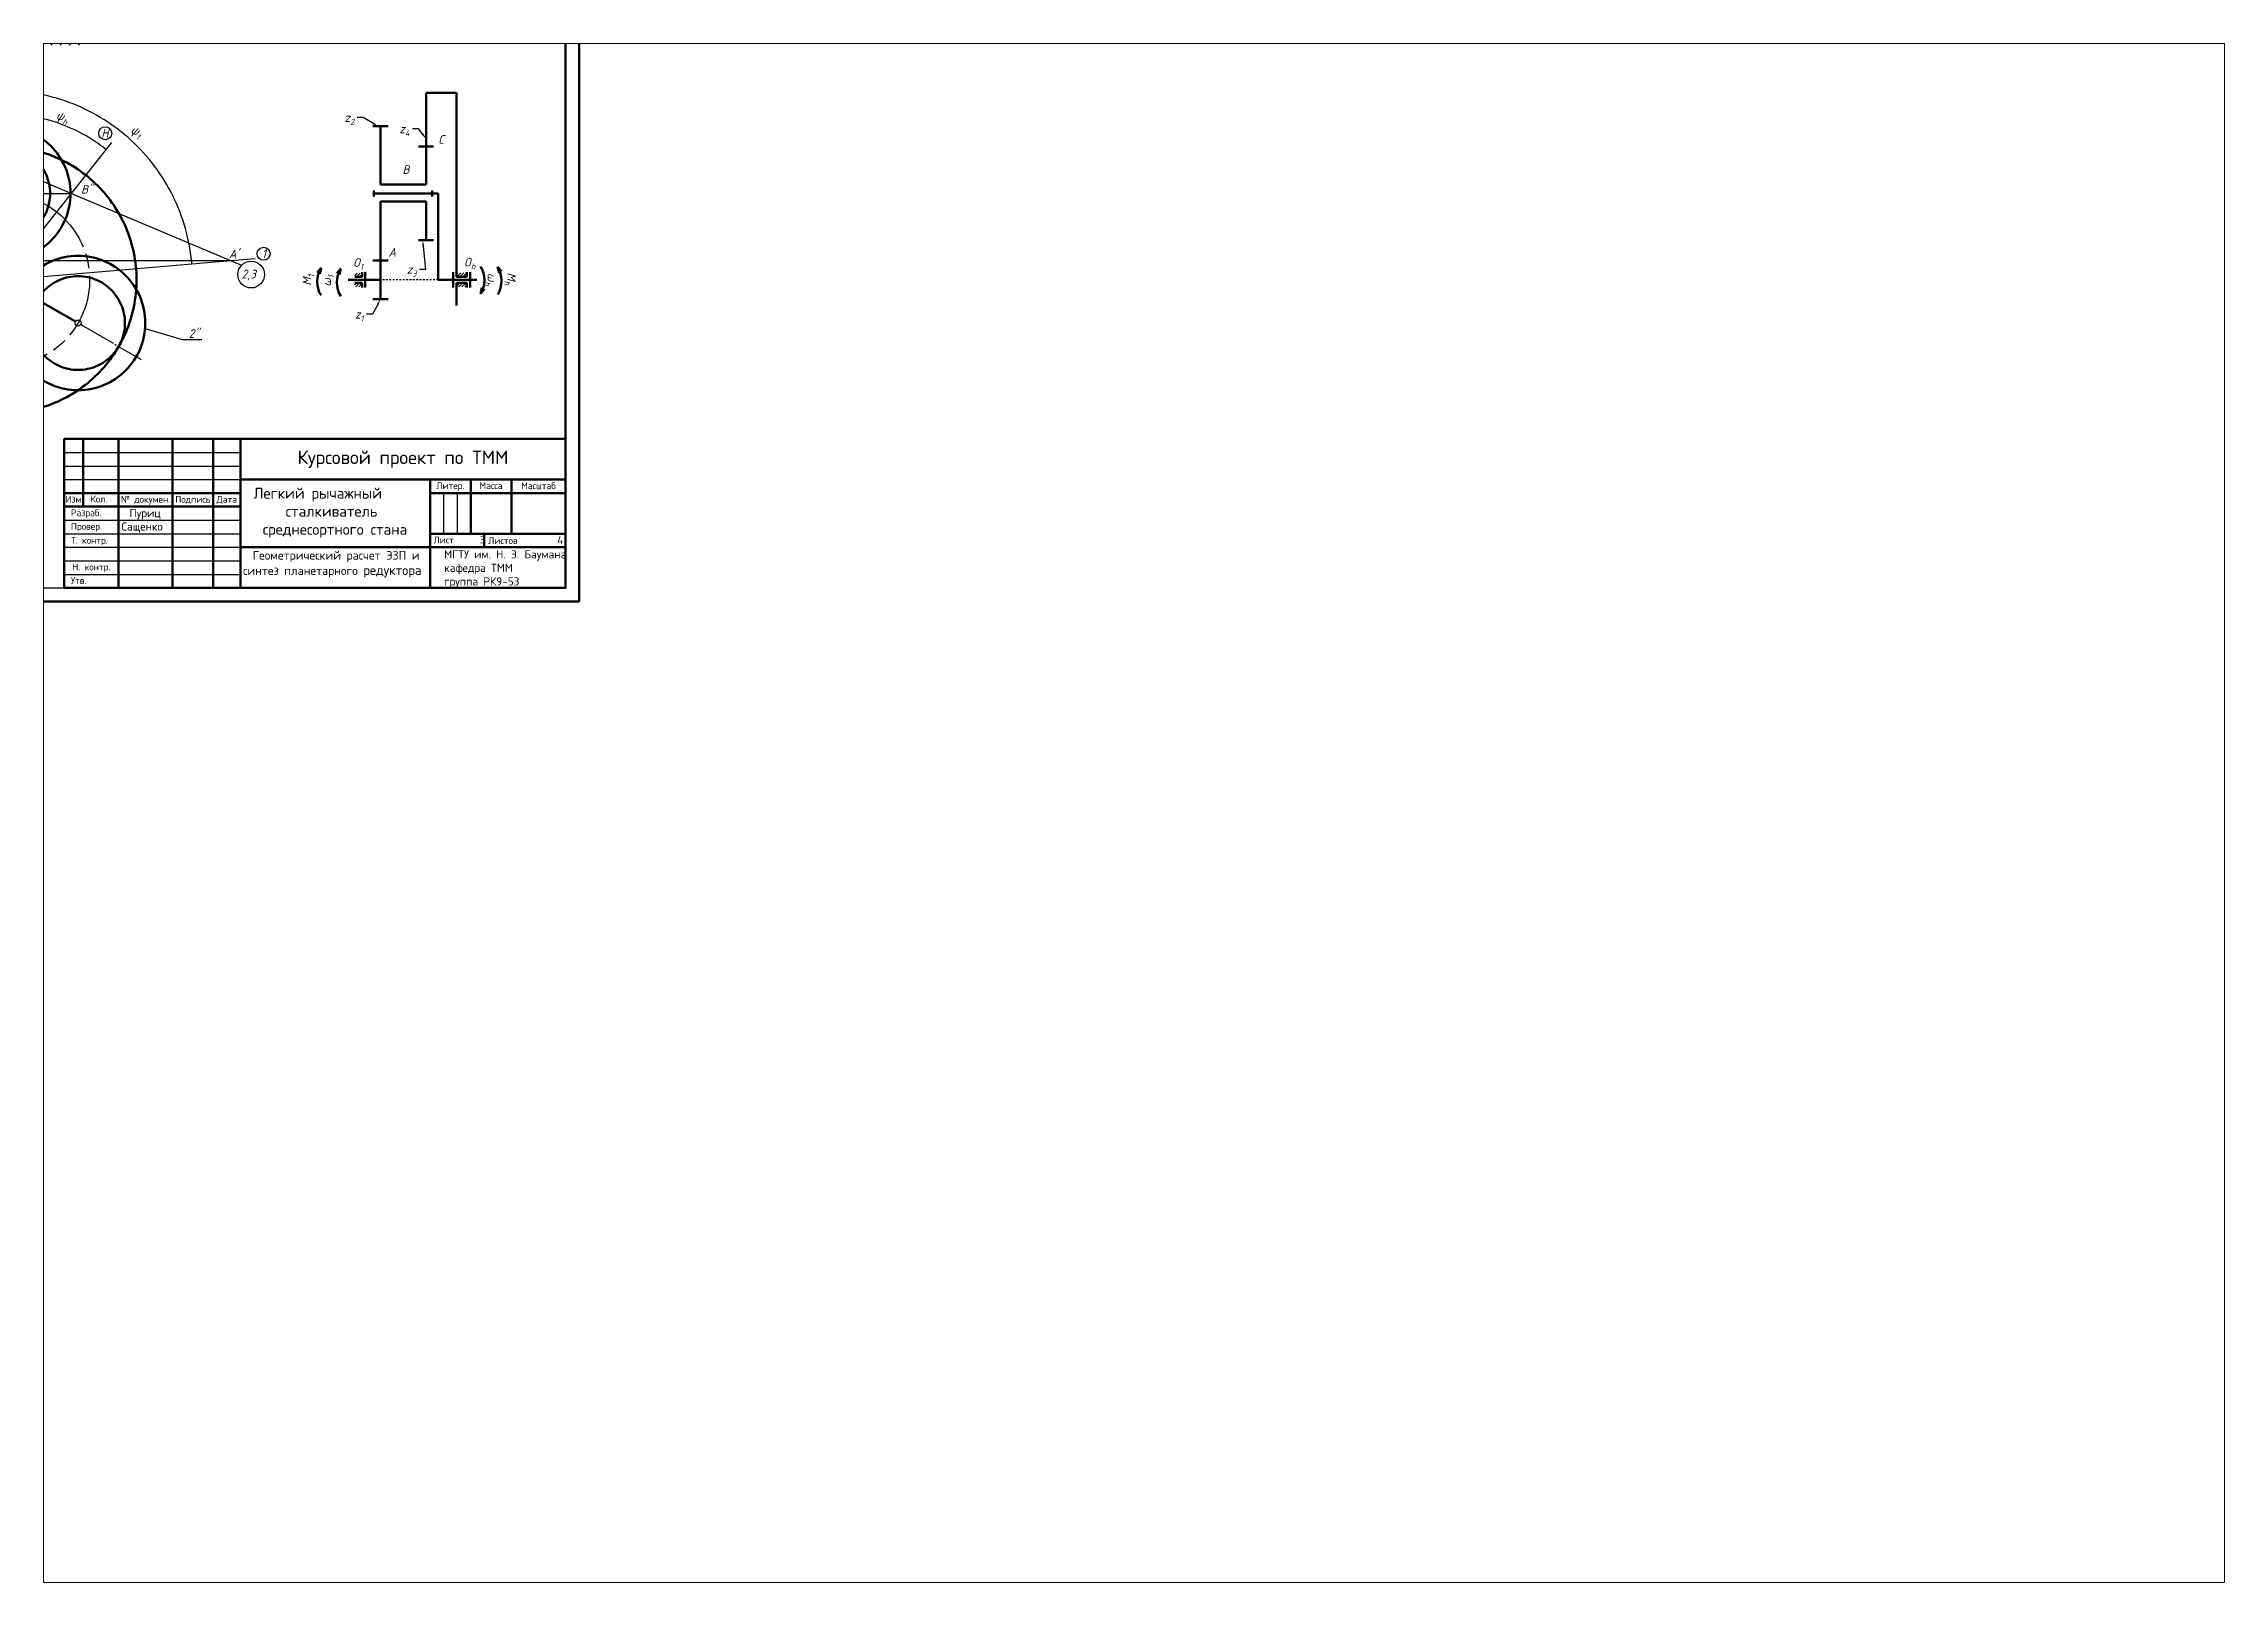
# Paper-space layout 'Лист1' of a CAD drawing. Header units: millimetres. Extents: x 0 to 839, y 0 to 592.
# The model-space entities are those that its viewports show. They can reach past a viewport. Long polylines and large blocks are cut down to what shows.
import ezdxf
from ezdxf import colors
from ezdxf.entities.mleader import LeaderData, LeaderLine
from ezdxf.math import Vec2, Vec3

# ---------------------------------------------------------------- set-up
doc = ezdxf.new("R2010")
doc.units = ezdxf.units.MM
for name, pattern in [('ACAD_ISO02W100', [15, 12, -3]), ('ACAD_ISO08W100', [36, 24, -3, 6, -3]), ('JIS_02_0.7', [1.35, 0.75, -0.6]), ('JIS_08_15', [17.25, 15, -0.75, 0.75, -0.75])]:
    doc.linetypes.add(name, pattern=pattern)
doc.styles.add('askar', font='GOST Common Italic.ttf')
doc.styles.get("Standard").update_dxf_attribs({"font": 'arial.ttf'})
doc.styles.add('Аннотативный', font='arial.ttf')
pattern_1 = [(45, (3043.7336, 665.3058), (-0.561266, 0.561266), [])]

# ---------------------------------------------------------------- blocks, each defined once
blk = doc.blocks.new('_None')

msp = doc.modelspace()

# ---------------------------------------------------------------- hatches: boundary and pattern name
at = {"linetype": 'ACAD_ISO02W100'}
h = msp.add_hatch(dxfattribs=at)
h.set_pattern_fill('ANSI31', color=256)
h.set_pattern_definition([(45, (3043.7336, 665.3058), (-2.245064, 2.245064), [])])
edge = h.paths.add_edge_path()
edge.add_spline(control_points=[(5660.604, 1124.103), (5657.421, 1122.881), (5654.318, 1121.421), (5651.278, 1119.826)], knot_values=[31.5263516, 31.5263516, 31.5263516, 31.5263516, 40.7543225, 40.7543225, 40.7543225, 40.7543225], degree=3, periodic=0)
edge.add_line((5651.278, 1119.826), (5653.056, 1115.739))
edge.add_spline(control_points=[(5653.056, 1115.739), (5655.628, 1117.03), (5658.246, 1118.212), (5660.922, 1119.224)], knot_values=[37.0201937, 37.0201937, 37.0201937, 37.0201937, 45.6236414, 45.6236414, 45.6236414, 45.6236414], degree=3, periodic=0)
edge.add_arc((5270.759, 1096.244), 390.84, 3.370734, 4.087481)
h.paths.add_polyline_path([(5713.138, 1050.38), (5723.924, 1050.38), (5723.924, 1060.13), (5713.138, 1060.13)], flags=9)
h.paths.add_polyline_path([(5733.101, 1129.251), (5748.934, 1129.219), (5748.949, 1136.719), (5733.116, 1136.751)], flags=9)
h.paths.add_polyline_path([(5667.975, 1046.935), (5677.808, 1046.935), (5677.808, 1056.018), (5667.975, 1056.018)], flags=9)
h.paths.add_polyline_path([(5684.694, 1041.549), (5693.266, 1041.549), (5693.266, 1050.633), (5684.694, 1050.633)], flags=9)
h.paths.add_polyline_path([(5665.485, 1096.496), (5672.643, 1096.496), (5672.643, 1106.8), (5665.485, 1106.8)], flags=9)
h.paths.add_polyline_path([(5957.132, 985.289), (5957.134, 991.11), (5952.387, 991.111), (5952.385, 985.29)], flags=9)
h.paths.add_polyline_path([(5960.006, 990.229), (5966.132, 990.229), (5966.132, 996.042), (5960.006, 996.042)], flags=9)
h.paths.add_polyline_path([(5880.29, 1042.365), (5884.633, 1042.365), (5884.633, 1047.165), (5880.29, 1047.165)], flags=9)
h.paths.add_polyline_path([(5926.736, 989.723), (5935.04, 989.723), (5935.04, 995.133), (5926.736, 995.133)], flags=9)
h.paths.add_polyline_path([(5934.201, 997.826), (5936.563, 997.826), (5936.563, 1002.626), (5934.201, 1002.626)], flags=9)
h.paths.add_polyline_path([(5819.016, 1047.816), (5828.215, 1050.717), (5826.21, 1057.075), (5817.011, 1054.174)], flags=9)
h.paths.add_polyline_path([(5872.788, 1024.943), (5877.695, 1022.492), (5880.317, 1027.74), (5875.409, 1030.191)], flags=9)
h.paths.add_polyline_path([(5857.517, 1048.485), (5863.397, 1046.767), (5865.028, 1052.347), (5859.148, 1054.065)], flags=9)
h.paths.add_polyline_path([(5857.269, 1021.507), (5863.288, 1021.507), (5863.288, 1026.916), (5857.269, 1026.916)], flags=9)
h.paths.add_polyline_path([(5922.031, 997.084), (5927.288, 997.084), (5927.288, 1002.494), (5922.031, 1002.494)], flags=9)
h.paths.add_polyline_path([(5844.785, 992.673), (5851.414, 992.673), (5851.414, 998.083), (5844.785, 998.083)], flags=9)
h.paths.add_polyline_path([(5835.184, 1039.526), (5839.07, 1039.526), (5839.07, 1044.326), (5835.184, 1044.326)], flags=9)
h.paths.add_polyline_path([(5834.861, 1022.041), (5838.595, 1022.041), (5838.595, 1026.841), (5834.861, 1026.841)], flags=9)
h.paths.add_polyline_path([(5999.254, 1039.983), (6003.14, 1039.983), (6003.14, 1044.783), (5999.254, 1044.783)], flags=9)
h.paths.add_polyline_path([(5986.089, 1028.904), (5989.823, 1028.904), (5989.823, 1033.704), (5986.089, 1033.704)], flags=9)
h.paths.add_polyline_path([(6018.122, 984.427), (6023.608, 984.427), (6023.608, 990.24), (6018.122, 990.24)], flags=9)
h.paths.add_polyline_path([(5980.94, 998.355), (5984.978, 998.355), (5984.978, 1003.155), (5980.94, 1003.155)], flags=9)
h.paths.add_polyline_path([(5835.268, 997.733), (5839.306, 997.733), (5839.306, 1002.533), (5835.268, 1002.533)], flags=9)
h.paths.add_polyline_path([(5833.26, 990.112), (5838.746, 990.112), (5838.746, 995.925), (5833.26, 995.925)], flags=9)
h.paths.add_polyline_path([(5695.576, 894.403), (5858.942, 894.403), (5858.942, 921.581), (5695.576, 921.581)], flags=9)
h.paths.add_polyline_path([(5919.984, 1069.808), (6032.96, 1069.808), (6032.96, 1103.023), (5919.984, 1103.023)], flags=9)
h.paths.add_polyline_path([(5763.61, 1158.027), (5772.056, 1152.498), (5776.118, 1158.703), (5767.672, 1164.232)], flags=9)
h.paths.add_polyline_path([(5835.034, 1172.427), (5842.285, 1174.764), (5840.01, 1181.823), (5832.759, 1179.486)], flags=9)
h.paths.add_polyline_path([(5799.652, 1268.632), (5807.033, 1268.632), (5807.033, 1277.715), (5799.652, 1277.715)], flags=9)
h.paths.add_polyline_path([(5813.175, 1272.144), (5822.056, 1272.144), (5822.056, 1281.227), (5813.175, 1281.227)], flags=9)
h.paths.add_polyline_path([(5913.262, 1255.031), (5921.834, 1255.031), (5921.834, 1264.115), (5913.262, 1264.115)], flags=9)
h.paths.add_polyline_path([(5868.091, 1092.627), (5876.662, 1092.627), (5876.662, 1101.71), (5868.091, 1101.71)], flags=9)
h.paths.add_polyline_path([(5893.454, 1085.204), (5901.55, 1085.204), (5901.55, 1092.621), (5893.454, 1092.621)], flags=9)
h.paths.add_polyline_path([(5858.231, 1176.478), (5882.225, 1172.884), (5883.324, 1180.219), (5859.329, 1183.813)], flags=9)
h.paths.add_polyline_path([(5769.888, 1189.397), (5774.446, 1184.864), (5779.676, 1190.123), (5775.118, 1194.656)], flags=9)
h.paths.add_polyline_path([(5921.938, 1178.336), (5926.522, 1185.41), (5920.298, 1189.443), (5915.714, 1182.37)], flags=9)
h.paths.add_polyline_path([(5949.851, 1160.104), (5956.495, 1167.026), (5951.144, 1172.162), (5944.5, 1165.239)], flags=9)
h.paths.add_polyline_path([(6004.399, 1219.525), (6008.348, 1222.782), (6003.576, 1228.568), (5999.626, 1225.311)], flags=9)
h.paths.add_polyline_path([(5946.506, 1184.268), (5953.394, 1190.948), (5948.23, 1196.272), (5941.343, 1189.592)], flags=9)
h.paths.add_polyline_path([(5947.372, 1240.529), (5955.11, 1240.529), (5955.11, 1248.981), (5947.372, 1248.981)], flags=9)
h.paths.add_polyline_path([(5925.604, 1252.081), (5933.342, 1252.081), (5933.342, 1260.534), (5925.604, 1260.534)], flags=9)
h.paths.add_polyline_path([(5904.914, 1260.515), (5912.652, 1260.515), (5912.652, 1268.967), (5904.914, 1268.967)], flags=9)
h.paths.add_polyline_path([(5869.465, 1267.443), (5877.203, 1267.443), (5877.203, 1275.896), (5869.465, 1275.896)], flags=9)
h.paths.add_polyline_path([(5846.734, 1268.248), (5854.472, 1268.248), (5854.472, 1276.7), (5846.734, 1276.7)], flags=9)
h.paths.add_polyline_path([(5836.017, 1267.702), (5843.755, 1267.702), (5843.755, 1276.155), (5836.017, 1276.155)], flags=9)
h.paths.add_polyline_path([(5802.046, 1260.133), (5809.784, 1260.133), (5809.784, 1268.586), (5802.046, 1268.586)], flags=9)
h.paths.add_polyline_path([(5780.872, 1251.891), (5788.611, 1251.891), (5788.611, 1260.344), (5780.872, 1260.344)], flags=9)
h.paths.add_polyline_path([(5898.974, 1280.375), (5904.808, 1280.375), (5904.808, 1287.875), (5898.974, 1287.875)], flags=9)
h.paths.add_polyline_path([(5872.457, 1280.939), (5878.052, 1280.939), (5878.052, 1288.439), (5872.457, 1288.439)], flags=9)
h.paths.add_polyline_path([(5851.435, 1277.809), (5857.268, 1277.809), (5857.268, 1285.309), (5851.435, 1285.309)], flags=9)
h.paths.add_polyline_path([(5833.859, 1278.681), (5839.93, 1278.681), (5839.93, 1286.181), (5833.859, 1286.181)], flags=9)
h.paths.add_polyline_path([(5800.555, 1277.448), (5806.388, 1277.448), (5806.388, 1284.948), (5800.555, 1284.948)], flags=9)
h.paths.add_polyline_path([(5770.061, 1244.467), (5776.847, 1244.467), (5776.847, 1252.92), (5770.061, 1252.92)], flags=9)
h.paths.add_polyline_path([(5885.102, 901.059), (5897.702, 901.059), (5897.702, 908.259), (5885.102, 908.259)], flags=9)
h.paths.add_polyline_path([(5946.314, 919.382), (6027.814, 919.382), (6027.814, 931.382), (5946.314, 931.382)], flags=9)
h.paths.add_polyline_path([(5863.689, 901.755), (5876.814, 901.755), (5876.814, 907.755), (5863.689, 907.755)], flags=9)
h.paths.add_polyline_path([(5861.689, 906.737), (5869.314, 906.737), (5869.314, 912.737), (5861.689, 912.737)], flags=9)
h.paths.add_polyline_path([(5902.814, 906.501), (5916.314, 906.501), (5916.314, 912.501), (5902.814, 912.501)], flags=9)
h.paths.add_polyline_path([(5882.564, 906.765), (5901.564, 906.765), (5901.564, 912.765), (5882.564, 912.765)], flags=9)
h.paths.add_polyline_path([(5871.142, 906.811), (5878.642, 906.811), (5878.642, 912.811), (5871.142, 912.811)], flags=9)
h = msp.add_hatch()
h.set_pattern_fill('ANSI31', color=256, scale=0.75, style=0)
h.set_pattern_definition([(45, (-11325.7724, -1988.7733), (-1.68379802, 1.68379802), [])])
h.paths.add_polyline_path([(5844.213, 1083.254), (5844.212, 1077.254), (5869.185, 1077.254), (5869.197, 1083.254)])
at = {"lineweight": 30}
h = msp.add_hatch(dxfattribs=at)
h.set_pattern_fill('ANSI31', color=256, scale=0.25, style=0)
h.set_pattern_definition(pattern_1)
h.paths.add_polyline_path([(5969.258, 991.71), (5972.058, 991.71), (5972.058, 993.11), (5969.258, 993.11)])
h.paths.add_polyline_path([(5969.258, 989.471), (5972.058, 989.471), (5972.058, 988.071), (5969.258, 988.071)])
h = msp.add_hatch(dxfattribs=at)
h.set_pattern_fill('ANSI31', color=256, scale=0.25, style=0)
h.set_pattern_definition(pattern_1)
h.paths.add_polyline_path([(6010.698, 991.71), (6006.774, 991.71), (6006.774, 993.195), (6010.698, 993.195)])
h.paths.add_polyline_path([(6010.698, 989.47), (6006.774, 989.47), (6006.774, 987.985), (6010.698, 987.985)])

# ---------------------------------------------------------------- linework, layer by layer
at = {"lineweight": 50}
for p, q in [((6047.064, 876.882), (6047.064, 1460.882)), ((5995.578, 1052.032), (5995.578, 1059.66)), ((6006.778, 1059.66), (5995.578, 1059.66)), ((6006.778, 1045.518), (6006.778, 1059.66)), ((5981.578, 1047.29), (5975.978, 1047.29)), ((5978.778, 1033.115), (5978.778, 1047.29)), ((5995.578, 1045.518), (5995.578, 1052.032)), ((6006.778, 991.71), (6006.778, 1039.78)), ((5976.28, 1021.364), (5976.28, 1023.604)), ((5997.903, 1021.364), (5997.903, 1023.604)), ((5995.578, 1011.853), (5995.578, 1005.188)), ((5956.919, 995.036), (5955.468, 993.329)), ((5956.919, 995.036), (5956.405, 992.825)), ((5964.174, 994.72), (5962.724, 993.012)), ((5964.174, 994.72), (5963.661, 992.508)), ((5978.778, 990.59), (5966.798, 990.59)), ((5972.058, 991.71), (5969.258, 991.71)), ((5972.058, 993.39), (5972.058, 991.71)), ((5973.178, 993.39), (5973.178, 987.79)), ((5975.978, 997.678), (5981.578, 997.678)), ((5978.778, 997.678), (5978.778, 983.503)), ((6005.643, 987.79), (6005.643, 993.39)), ((6010.698, 991.71), (6006.778, 991.71)), ((6010.698, 993.39), (6010.698, 991.71)), ((6014.329, 990.59), (6011.836, 990.59)), ((6011.872, 987.79), (6011.872, 993.39)), ((6021.932, 995.377), (6022.557, 993.194)), ((6021.932, 995.377), (6023.467, 993.745)), ((5841.2, 989.645), (5866.214, 975.204)), ((5972.058, 989.471), (5969.258, 989.47)), ((5972.058, 987.791), (5972.058, 989.471)), ((5981.578, 983.503), (5975.978, 983.503)), ((6010.698, 989.47), (6006.778, 989.47)), ((6006.778, 989.47), (6006.778, 981.07)), ((6010.698, 987.79), (6010.698, 989.47)), ((6015.724, 985.408), (6016.234, 987.59)), ((6015.724, 985.408), (6017.196, 987.136))]:
    msp.add_line(p, q, dxfattribs=at)
at = {"linetype": 'ByBlock', "lineweight": 13}
msp.add_line((6047.064, 876.882), (6047.064, 1460.882), dxfattribs=at)
for p, q in [((5845.163, 997.678), (5879.651, 1041.327)), ((5839.563, 1033.115), (5864.763, 1022.484)), ((5839.563, 1022.484), (5864.763, 1022.484)), ((5864.763, 1022.484), (5927.488, 996.022)), ((5923.563, 997.678), (5932.545, 998.436)), ((5839.563, 997.678), (5923.563, 997.678)), ((5840.819, 990.696), (5923.563, 997.678))]:
    msp.add_line(p, q)
at = {"lineweight": 53}
for p, q in [((5998.378, 1039.78), (5992.778, 1039.78)), ((5995.578, 1039.78), (5995.578, 1045.518)), ((5995.578, 1025.818), (5995.578, 1039.78)), ((6006.778, 1045.518), (6006.778, 991.71)), ((5978.778, 1025.818), (5978.778, 1033.115)), ((5978.778, 1022.484), (5976.28, 1022.484)), ((5978.778, 1025.818), (5995.578, 1025.818)), ((5978.778, 1022.484), (5997.903, 1022.484)), ((5997.903, 1022.484), (6000.097, 1022.484)), ((6000.097, 990.59), (6000.097, 1022.484)), ((5978.778, 1019.474), (5995.578, 1019.474)), ((5978.778, 999.618), (5978.778, 1019.474)), ((5995.578, 1019.474), (5995.578, 1011.853)), ((5978.778, 999.618), (5978.778, 997.678)), ((5998.378, 1005.188), (5992.778, 1005.188)), ((6011.836, 990.59), (6000.097, 990.59))]:
    msp.add_line(p, q, dxfattribs=at)
at = {"lineweight": 40}
msp.add_line((5978.778, 997.678), (5975.978, 997.678), dxfattribs=at)
at = {"linetype": 'JIS_02_0.7'}
msp.add_line((6000.097, 990.59), (5978.778, 990.59), dxfattribs=at)
at = {"linetype": 'JIS_08_15'}
msp.add_line((5868.154, 974.084), (5890.463, 961.204), dxfattribs=at)
at = {"linetype": 'ByBlock', "lineweight": -2}
for p, q in [((5862.064, 926.882), (5927.064, 926.882)), ((5862.064, 921.882), (5927.064, 921.882)), ((5862.064, 916.882), (5927.064, 916.882)), ((6002.064, 911.882), (6002.064, 896.882)), ((6007.064, 911.882), (6007.064, 896.882)), ((5862.064, 901.882), (5927.064, 901.882)), ((5862.064, 896.882), (5927.064, 896.882)), ((5862.064, 891.882), (5927.064, 891.882)), ((5862.064, 886.882), (5927.064, 886.882)), ((5862.064, 881.882), (5927.064, 881.882)), ((5862.064, 881.882), (5927.064, 881.882))]:
    msp.add_line(p, q, dxfattribs=at)
at = {"linetype": 'ByBlock', "lineweight": 70}
for p, q in [((5869.064, 931.882), (5869.064, 906.882)), ((5882.064, 931.882), (5882.064, 876.882)), ((5902.064, 931.882), (5902.064, 876.882)), ((5917.064, 931.882), (5917.064, 876.882)), ((5862.064, 911.882), (5927.064, 911.882)), ((5927.064, 916.882), (6047.064, 916.882)), ((5997.064, 876.882), (5997.064, 916.882)), ((6047.064, 911.882), (5997.064, 911.882)), ((5997.064, 911.882), (5997.064, 896.882)), ((6012.064, 916.882), (6012.064, 896.882)), ((6027.064, 916.882), (6027.064, 896.882)), ((5862.064, 906.882), (5927.064, 906.882)), ((6047.064, 896.882), (5997.064, 896.882)), ((6017.064, 896.882), (6017.064, 891.882)), ((5927.064, 891.882), (6047.064, 891.882))]:
    msp.add_line(p, q, dxfattribs=at)
at = {"linetype": 'ByBlock'}
msp.add_line((5231.064, 876.882), (6047.064, 876.882), dxfattribs=at)
at = {"lineweight": 50}
msp.add_lwpolyline([(5211.064, 1465.882), (6052.064, 1465.882), (6052.064, 871.882), (5211.064, 871.882)], close=True, dxfattribs=at)
at = {"lineweight": 70}
for points in [[(5862.064, 876.882), (6047.064, 876.882), (6047.064, 931.882), (5862.064, 931.882)], [(5862.064, 876.882), (5927.064, 876.882), (5927.064, 931.882), (5862.064, 931.882)]]:
    msp.add_lwpolyline(points, close=True, dxfattribs=at)
at = {"lineweight": 50}
for centre, radius in [((5839.563, 1022.484), 24.806), ((5839.563, 990.59), 49.19), ((5839.563, 1022.484), 17.296), ((5867.184, 974.644), 24.806), ((5867.184, 974.644), 17.296)]:
    msp.add_circle(centre, radius, dxfattribs=at)
for centre, radius in [((5877.213, 1044.707), 2.4), ((5935.64, 1000.201), 2.392), ((5931.056, 992.548), 4.949), ((5867.184, 974.644), 1.12)]:
    msp.add_circle(centre, radius)
at = {"linetype": 'ACAD_ISO08W100'}
msp.add_circle((5839.563, 990.59), 31.894, dxfattribs=at)
for centre, radius, start, end in [((5856.865, 1096.248), 234.046, 38.529052, 225.70851), ((5856.926, 1096.244), 180, 38.073385, 233.01029), ((5856.926, 1096.244), 171.2, 27.553604, 233.010394), ((5856.926, 1096.244), 165.315, 27.554085, 233.010465), ((5839.563, 990.59), 69.845, 4.822908, 90), ((5839.563, 990.59), 61.284, 51.686909, 90)]:
    msp.add_arc(centre, radius, start, end)
at = {"linetype": 'ACAD_ISO02W100'}
msp.add_arc((5856.871, 1096.15), 174.362, 36.089391, 229.828502, dxfattribs=at)
at = {"lineweight": 40}
msp.add_arc((5875.801, 1091.424), 15.421, 301.937425, 34.386704, dxfattribs=at)
at = {"lineweight": 50}
for centre, start, end in [((5964.919, 989.896), 147.280595, 211.738527), ((5972.175, 989.579), 147.280595, 211.738527), ((6007.637, 990.411), 328.261473, 32.719405), ((6013.931, 990.236), 328.261473, 32.719405)]:
    msp.add_arc(centre, 9.51, start, end, dxfattribs=at)

# ---------------------------------------------------------------- texts
for s, width, heights, insert, char_height, attachment_point, style in [('{\\fISOCPEUR|b0|i1|c204|p34;Двухрядный планетарный редуктор с одним внешним\\P и с одним внутренним зацеплениями}', 137.33323, [31.502], (5921.234, 1101.773), 5, 1, 'askar'), ('Н', 6.48359, [0], (5875.732, 1046.286), 3.2, 1, 'askar'), ('C', 7.04355, [0], (6000.054, 1043.983), 3.2, 1, 'askar'), ("В''", 5.66476, [0], (5868.274, 1025.614), 3.2, 1, 'askar'), ("A'", 10.23945, [0], (5922.831, 1001.694), 3.2, 1, 'askar'), ('1', 8.17843, [0], (5935.001, 1001.826), 3.2, 1, 'askar'), ('\\A1;O{\\H0.7x;\\S^ 1;}', 6.77856, [0], (5968.618, 998.583), 3.2, 1, 'askar'), ('A', 7.5973, [0], (5981.74, 1002.355), 3.2, 1, 'askar'), ('2,3', 4.96802, [0], (5927.536, 994.333), 3.2, 1, 'askar'), ('{\\fISOCPEUR|b0|i0|c204|p34;Легкий рычажный      сталкиватель  среднесортного стана}', 70, [22.9], (5961.987, 904.636), 4, 5, 'Аннотативный'), (' {\\fISOCPEUR|b0|i0|c204|p34;Сащенко }', 18.62539, [4.757], (5882.064, 901.058), 3, 1, 'Аннотативный'), ('\\pi4.5199;{\\fISOCPEUR|b0|i0|c204|p34;\\H0.91429x;Геометрический расчет ЭЗП и \\P\\pi0.98432;синтез планетарного \\H1.0938x;редуктора}', 70, [15], (5927.064, 890.513), 3.5, 1, 'Аннотативный'), ('{\\fISOCPEUR|b0|i0|c204|p34;МГТУ им\\fISOCPEUR|b0|i0|c0|p34;. \\fISOCPEUR|b0|i0|c204|p34;Н\\fISOCPEUR|b0|i0|c0|p34;. \\fISOCPEUR|b0|i0|c204|p34;Э\\fISOCPEUR|b0|i0|c0|p34;. \\fISOCPEUR|b0|i0|c204|p34;Баумана\\Pкафедра ТММ\\Pгруппа РК9-53}', 50, [0], (6002.28, 890.783), 3, 1, 'Аннотативный')]:
    msp.add_mtext_dynamic_manual_height_columns(s, width=width, gutter_width=12.5, heights=heights, dxfattribs=dict(insert=insert, char_height=char_height, attachment_point=attachment_point, style=style))
at = {"char_height": 3.2, "style": 'askar'}
for s, width, insert, attachment_point, rotation in [('\\A1;ψ{\\H0.7x;\\S^ h;}', 11.81812, (5859.691, 1053.073), 1, 343.709539), ('\\A1;ψ{\\H0.7x;\\S^ 1;}', 39.43243, (5887.629, 1047.828), 1, 333.458317), ('\\A1;M{\\H0.7x;\\S^ 1;}', 5.37162, (5950.093, 988.426), 1, 89.980476), ('\\A1;ω{\\H0.7x;\\S^ 1;}', 5.37162, (5957.348, 988.11), 1, 89.980476), ('\\A1;ω{\\H0.7x;\\S^ h;}', 5.37162, (6021.486, 988.409), 3, 270.019524), ('\\A1;M{\\H0.7x;\\S^ h;}', 5.37162, (6028.741, 988.725), 3, 270.019524)]:
    msp.add_mtext_dynamic_manual_height_columns(s, width=width, gutter_width=12.5, heights=[0], dxfattribs=dict(at, insert=insert, attachment_point=attachment_point, rotation=rotation))
at = {"lineweight": 50, "insert": (5986.889, 1032.904), "char_height": 3.2, "attachment_point": 1, "style": 'askar'}
msp.add_mtext_dynamic_manual_height_columns('B', width=8.60864, gutter_width=12.5, heights=[0], dxfattribs=at)
at = {"lineweight": 30, "insert": (6009.526, 998.731), "char_height": 3.2, "attachment_point": 1, "style": 'askar'}
msp.add_mtext_dynamic_manual_height_columns('\\A1;O{\\H0.7x;\\S^ h;}', width=6.56621, gutter_width=12.5, heights=[0], dxfattribs=at)
at = {"linetype": 'ByBlock'}
for s, width, heights, insert, char_height, attachment_point in [('{\\fISOCPEUR|b0|i0|c204|p34;Курсовой проект по ТММ}', 120, [14.656], (5987.064, 924.382), 5, 5), ('{\\fISOCPEUR|b0|i0|c204|p34;Изм\\fISOCPEUR|b0|i0|c0|p34;.}', 6, [3.691], (5862.564, 909.612), 2.5, 4), ('{\\fISOCPEUR|b0|i0|c204|p34;Кол\\fISOCPEUR|b0|i0|c0|p34;.}', 8.85024, [0], (5874.892, 909.686), 2.5, 5), ('{\\fISOCPEUR|b0|i0|c0|p34;№ \\fISOCPEUR|b0|i0|c204|p34;докумен\\fISOCPEUR|b0|i0|c0|p34;.}', 20, [5.029], (5892.064, 909.265), 2.5, 5), ('{\\fISOCPEUR|b0|i0|c204|p34;Подпись}', 15, [5.272], (5909.564, 909.376), 2.5, 5), ('{\\fISOCPEUR|b0|i0|c204|p34;Дата}', 10, [3.84], (5922.064, 909.341), 2.5, 5), ('{\\fISOCPEUR|b0|i0|c204|p34;Масса}', 15, [3.922], (6019.564, 914.612), 2.5, 5), ('{\\fISOCPEUR|b0|i0|c204|p34;Масштаб}', 20, [3.803], (6037.064, 914.582), 2.5, 5), ('\\pi2.5;{\\fISOCPEUR|b0|i0|c204|p34;Разраб\\fISOCPEUR|b0|i0|c0|p34;.}', 20, [5], (5862.064, 904.255), 2.5, 4), ('\\pi2.5;{\\fISOCPEUR|b0|i0|c204|p34;Т\\fISOCPEUR|b0|i0|c0|p34;. \\fISOCPEUR|b0|i0|c204|p34;контр\\fISOCPEUR|b0|i0|c0|p34;.}', 20, [3.691], (5862.064, 894.13), 2.5, 4), ('\\pi2.5;{\\fISOCPEUR|b0|i0|c204|p34;Провер\\fISOCPEUR|b0|i0|c0|p34;.}', 20.4068, [4.286], (5862.064, 899.285), 2.5, 4), ('{\\fISOCPEUR|b0|i0|c204|p34;Лист      \\fISOCPEUR|b0|i0|c0|p34;3}', 20, [3.566], (5998.338, 894.611), 2.5, 4), ('{\\fISOCPEUR|b0|i0|c204|p34;Листов        \\fISOCPEUR|b0|i0|c0|p34;\\H1.2x; 4}', 30, [3.685], (6018.512, 894.611), 2.5, 4), ('{\\fISOCPEUR|b0|i0|c204|p34;Н\\fISOCPEUR|b0|i0|c0|p34;. \\fISOCPEUR|b0|i0|c204|p34;контр\\fISOCPEUR|b0|i0|c0|p34;.}', 20, [3.798], (5872.064, 884.285), 2.5, 5), ('\\pi2.5;{\\fISOCPEUR|b0|i0|c204|p34;Утв\\fISOCPEUR|b0|i0|c0|p34;.}', 20, [3.562], (5862.064, 879.615), 2.5, 4)]:
    msp.add_mtext_dynamic_manual_height_columns(s, width=width, gutter_width=12.5, heights=heights, dxfattribs=dict(at, insert=insert, char_height=char_height, attachment_point=attachment_point))
at = {"linetype": 'ByBlock', "lineweight": 30, "insert": (6004.564, 914.285), "char_height": 2.5, "attachment_point": 5}
msp.add_mtext_dynamic_manual_height_columns('{\\fISOCPEUR|b0|i0|c204|p34;Литер\\fISOCPEUR|b0|i0|c0|p34;.}', width=15, gutter_width=12.5, heights=[4.269], dxfattribs=at)
at = {"color": 18, "lineweight": 40, "true_color": 0x000000, "insert": (5886.152, 906.009), "char_height": 3, "attachment_point": 1, "style": 'Аннотативный'}
msp.add_mtext_dynamic_manual_height_columns('{\\fISOCPEUR|b0|i0|c204|p34;\\C256;Пуриц}', width=20.61956, gutter_width=12.5, heights=[0], dxfattribs=at)

# ---------------------------------------------------------------- leaders
ml = msp.add_multileader_mtext('Standard')
ml.set_content('\\A1;z{\\H0.7x;\\S^ 2;}', color=256, style='askar')
ml.set_leader_properties()
ml.build(insert=Vec2(0, 0))
ml.multileader.update_dxf_attribs({"dogleg_length": 4, "arrow_head_size": 2.24})
ctx = ml.context
ctx.base_point, ctx.char_height, ctx.arrow_head_size, ctx.landing_gap_size, ctx.plane_origin = Vec3(5963.87, 1050.488), 3.2, 2.24, 1.12, Vec3(5896.576, 1047.29)
ctx.text_align_type = 2
notes = []
notes.append((ctx, [(1, (1, 1, 0), (5972.434, 1050.488), (-1, 0), 2.24, [(0, [(5977.893, 1047.271)], 0, [])])]))
ctx.mtext.insert, ctx.mtext.alignment, ctx.mtext.flow_direction = Vec3(5969.074, 1052.088), 3, 5
ml = msp.add_multileader_mtext('Standard')
ml.set_content('\\A1;z{\\H0.7x;\\S^ 4;}', color=256, style='askar')
ml.set_leader_properties()
ml.build(insert=Vec2(0, 0))
ml.multileader.update_dxf_attribs({"dogleg_length": 4, "arrow_head_size": 2.24})
ctx = ml.context
ctx.base_point, ctx.char_height, ctx.arrow_head_size, ctx.landing_gap_size, ctx.plane_origin = Vec3(5984.166, 1046.324), 3.2, 2.24, 1.12, Vec3(5879.776, 1033.115)
ctx.text_align_type = 2
notes.append((ctx, [(1, (1, 1, 0), (5992.836, 1046.324), (-1, 0), 2.24, [(0, [(5995.586, 1042.696)], 0, [])])]))
ctx.mtext.insert, ctx.mtext.alignment, ctx.mtext.flow_direction = Vec3(5989.476, 1047.924), 3, 5
ml = msp.add_multileader_mtext('Standard')
ml.set_content('\\A1;z{\\H0.7x;\\S^ 3;}', color=256, style='askar')
ml.set_leader_properties()
ml.build(insert=Vec2(0, 0))
ml.multileader.update_dxf_attribs({"dogleg_length": 4, "arrow_head_size": 2.24})
ctx = ml.context
ctx.base_point, ctx.char_height, ctx.arrow_head_size, ctx.landing_gap_size, ctx.plane_origin = Vec3(5986.857, 994.467), 3.2, 2.24, 1.12, Vec3(5879.776, 1011.853)
ctx.text_align_type = 2
notes.append((ctx, [(0, (1, 1, 0), (5995.421, 994.467), (-1, 0), 2.24, [(0, [(5994.351, 1005.175)], 0, [])])]))
ctx.mtext.insert, ctx.mtext.alignment, ctx.mtext.flow_direction = Vec3(5992.061, 996.067), 3, 5
ml = msp.add_multileader_mtext('Standard')
ml.set_content('\\A1;z{\\H0.7x;\\S^ 1;}', color=256, style='askar')
ml.set_leader_properties()
ml.build(insert=Vec2(0, 0))
ml.multileader.update_dxf_attribs({"dogleg_length": 4, "arrow_head_size": 2.24})
ctx = ml.context
ctx.base_point, ctx.char_height, ctx.arrow_head_size, ctx.landing_gap_size, ctx.plane_origin = Vec3(5968.283, 977.885), 3.2, 2.24, 1.12, Vec3(5896.576, 983.503)
ctx.text_align_type = 2
notes.append((ctx, [(1, (1, 1, 0), (5975.887, 977.885), (-1, 0), 2.24, [(0, [(5978.778, 983.503)], 0, [])])]))
ctx.mtext.insert, ctx.mtext.alignment, ctx.mtext.flow_direction = Vec3(5972.527, 979.485), 3, 5
ml = msp.add_multileader_mtext('Standard')
ml.set_content("2''", color=256, style='askar')
ml.set_leader_properties()
ml.set_arrow_properties(name='NONE')
ml.build(insert=Vec2(0, 0))
ml.multileader.update_dxf_attribs({"text_left_attachment_type": 5, "text_right_attachment_type": 5, "dogleg_length": 1, "arrow_head_size": 3.2})
ctx = ml.context
ctx.base_point, ctx.char_height, ctx.arrow_head_size, ctx.landing_gap_size, ctx.plane_origin = Vec3(5906.413, 968.531), 3.2, 3.2, 1.6, Vec3(5891.52, 979.152)
ctx.left_attachment, ctx.right_attachment = 5, 5
notes.append((ctx, [(0, (1, 1, 0), (5905.613, 968.531), (1, 0), 0.8, [(0, [(5891.967, 972.68)], 0, [])])]))
ctx.mtext.insert, ctx.mtext.flow_direction = Vec3(5908.013, 972.371), 5
for ctx, leaders in notes:
    for number, flags, end, landing, length, lines in leaders:
        leader = LeaderData()
        leader.index, (leader.has_last_leader_line, leader.has_dogleg_vector, leader.attachment_direction) = number, flags
        leader.last_leader_point, leader.dogleg_vector, leader.dogleg_length = Vec3(end), Vec3(landing), length
        for number, points, colour, breaks in lines:
            line = LeaderLine()
            line.index, line.vertices, line.color, line.breaks = number, Vec3.list(points), colors.encode_raw_color(colour), breaks
            leader.lines.append(line)
        ctx.leaders.append(leader)

psp = doc.layouts.new('Лист1')

# ---------------------------------------------------------------- viewports
at = {"layer": '0', "view_target_point": (1904.165, 1035.689)}
psp.add_viewport(center=(419.7, 296.21), size=(839.41, 592.4086), view_center_point=(4352.659, -241.871), view_height=567.92608, dxfattribs=at)

doc.saveas('drawing.dxf')
